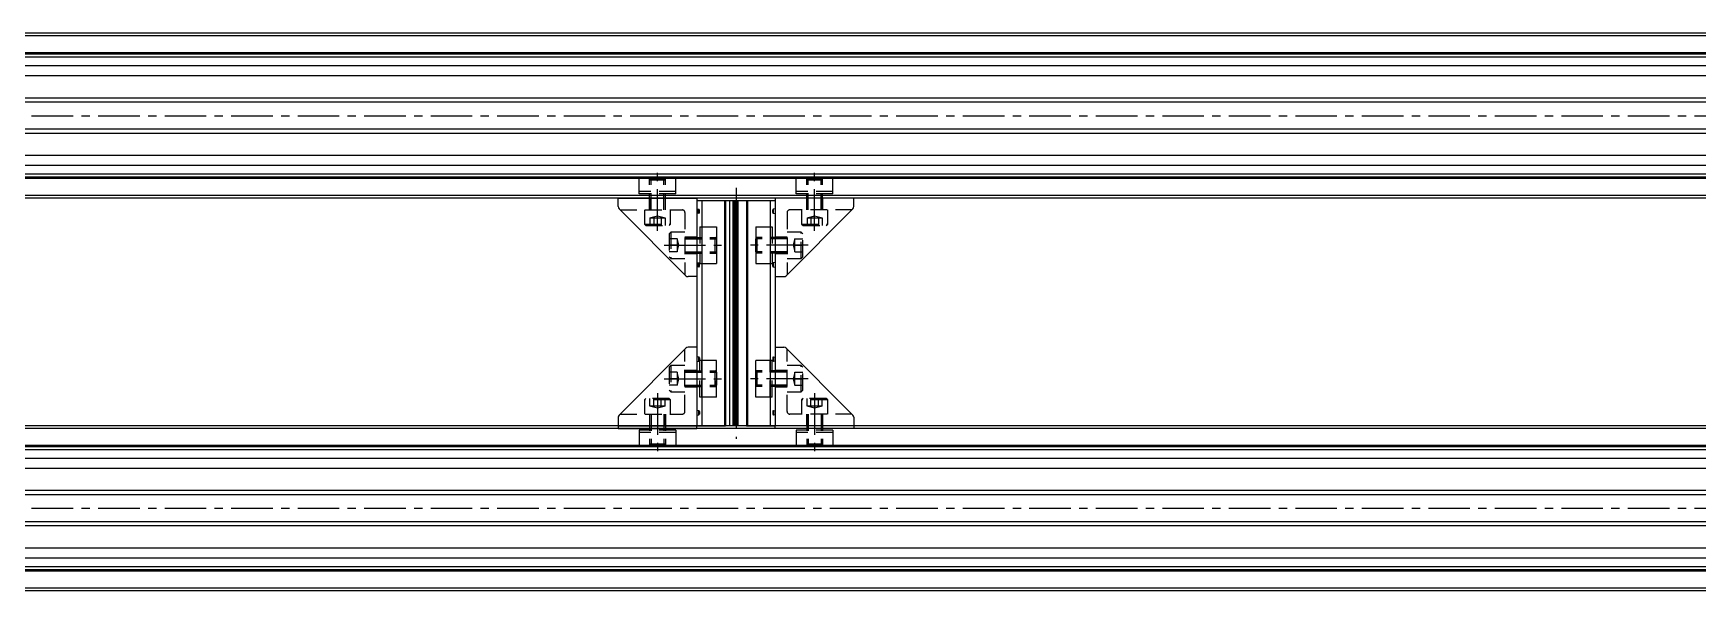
# Model space of a CAD drawing. Extents: x 0 to 4662, y -8 to 1177.
# Drawn here: x 1695 to 2331, y 920 to 1133 of the extents above; entities that cross this region are included whole.
import ezdxf

# ---------------------------------------------------------------- set-up
doc = ezdxf.new("R2010")
doc.units = 0
doc.header["$LTSCALE"] = 0.5
doc.linetypes.add('CENTER', pattern=[50.8, 31.75, -6.35, 6.35, -6.35])
doc.linetypes.add('DASHED', pattern=[19.05, 12.7, -6.35])
for name, color, linetype in [('MSM_CENTER', 1, 'CENTER'), ('MSM_CONTINUOUS', 7, 'CONTINUOUS'), ('MSM_DASHED', 4, 'DASHED')]:
    doc.layers.add(name, color=color, linetype=linetype)

msp = doc.modelspace()

# ---------------------------------------------------------------- linework, layer by layer
at = {"layer": 'MSM_CENTER'}
for p, q in [((1059.8, 1101.16), (4225.8, 1101.16)), ((1933.8, 1057.16), (1933.8, 1079.66)), ((1993.8, 1057.16), (1993.8, 1079.66)), ((1963.8, 1073.66), (1963.8, 977.66)), ((1936.3, 1051.66), (1958.3, 1051.66)), ((1991.3, 1051.66), (1969.3, 1051.66)), ((1936.3, 1000.66), (1958.3, 1000.66)), ((1991.3, 1000.66), (1969.3, 1000.66)), ((1933.8, 995.16), (1933.8, 972.66)), ((1993.8, 995.16), (1993.8, 972.66)), ((1059.8, 951.16), (4225.8, 951.16))]:
    msp.add_line(p, q, dxfattribs=at)
at = {"layer": 'MSM_CONTINUOUS'}
for p, q in [((4215.8, 1132.66), (1069.8, 1132.66)), ((4084, 1131.66), (1201.6, 1131.66)), ((4096.3, 1125.16), (1189.3, 1125.16)), ((4103.8, 1120.24), (1181.8, 1120.24)), ((4096.3, 1124.66), (1189.3, 1124.66)), ((4096.3, 1123.5), (1189.3, 1123.5)), ((4103.8, 1116.4), (1181.8, 1116.4)), ((4103.8, 1107.91), (1181.8, 1107.91)), ((4176.3, 1106.31), (1227.1, 1106.31)), ((4103.8, 1094.41), (1181.8, 1094.41)), ((4176.3, 1096.01), (1227.1, 1096.01)), ((4103.8, 1085.91), (1181.8, 1085.91)), ((4103.8, 1082.07), (1181.8, 1082.07)), ((4096.3, 1078.82), (1189.3, 1078.82)), ((4096.3, 1077.66), (1189.3, 1077.66)), ((4096.3, 1077.16), (1189.3, 1077.16)), ((4215.8, 1069.66), (1069.8, 1069.66)), ((4084, 1070.66), (1201.6, 1070.66)), ((1918.8, 1069.66), (1948.8, 1069.66)), ((1918.8, 1066.41), (1918.8, 1069.66)), ((1948.8, 1069.66), (1948.8, 1068.66)), ((1978.8, 1068.66), (1948.8, 1068.66)), ((1948.8, 1068.66), (1948.8, 982.66)), ((1950.8, 1068.66), (1950.8, 982.66)), ((1959.4, 1068.66), (1959.4, 982.66)), ((1959.8, 1068.66), (1959.8, 982.66)), ((1961.3, 1068.66), (1961.3, 982.66)), ((1962.58, 1068.66), (1962.58, 982.66)), ((1962.9, 1068.66), (1962.9, 982.66)), ((1963.4, 1068.66), (1963.4, 982.66)), ((1963.8, 1068.66), (1963.8, 982.66)), ((1964.2, 1068.66), (1964.2, 982.66)), ((1964.45, 1068.66), (1964.45, 982.66)), ((1967.8, 1068.66), (1967.8, 982.66)), ((1968.2, 1068.66), (1968.2, 982.66)), ((1976.8, 1068.66), (1976.8, 982.66)), ((2008.8, 1069.66), (1978.8, 1069.66)), ((1978.8, 1069.66), (1978.8, 1068.66)), ((1978.8, 1068.66), (1978.8, 982.66)), ((2008.8, 1066.41), (2008.8, 1069.66)), ((1944.67, 1040.02), (1919.17, 1065.52)), ((1982.93, 1040.02), (2008.43, 1065.52)), ((1948.8, 1039.66), (1945.55, 1039.66)), ((1978.8, 1039.66), (1982.05, 1039.66)), ((1944.67, 1012.29), (1919.17, 986.79)), ((1948.8, 1012.66), (1945.55, 1012.66)), ((1978.8, 1012.66), (1982.05, 1012.66)), ((1982.93, 1012.29), (2008.43, 986.79)), ((1918.8, 985.91), (1918.8, 982.66)), ((2008.8, 985.91), (2008.8, 982.66)), ((4084, 981.66), (1201.6, 981.66)), ((3910.77, 982.66), (1324.83, 982.66)), ((1918.8, 984.91), (1918.8, 981.66)), ((1918.8, 982.66), (1948.8, 982.66)), ((1918.8, 981.66), (1948.8, 981.66)), ((1948.8, 982.66), (1959.8, 982.66)), ((1948.8, 981.66), (1948.8, 982.66)), ((1978.8, 982.66), (1948.8, 982.66)), ((1967.79, 982.66), (1959.81, 982.66)), ((1967.8, 982.66), (1978.8, 982.66)), ((2008.8, 982.66), (1978.8, 982.66)), ((1978.8, 981.66), (1978.8, 982.66)), ((2008.8, 981.66), (1978.8, 981.66)), ((2008.8, 984.91), (2008.8, 981.66)), ((4096.3, 975.16), (1189.3, 975.16)), ((4096.3, 974.66), (1189.3, 974.66)), ((4096.3, 973.5), (1189.3, 973.5)), ((4103.8, 970.24), (1181.8, 970.24)), ((4103.8, 966.4), (1181.8, 966.4)), ((4103.8, 957.91), (1181.8, 957.91)), ((4176.3, 956.31), (1227.1, 956.31)), ((4103.8, 944.41), (1181.8, 944.41)), ((4176.3, 946.01), (1227.1, 946.01)), ((4103.8, 935.91), (1181.8, 935.91)), ((4103.8, 932.07), (1181.8, 932.07)), ((4096.3, 928.82), (1189.3, 928.82)), ((4096.3, 927.66), (1189.3, 927.66)), ((4096.3, 927.16), (1189.3, 927.16)), ((4215.8, 919.66), (1069.8, 919.66)), ((4084, 920.66), (1201.6, 920.66))]:
    msp.add_line(p, q, dxfattribs=at)
for centre, start, end in [((1920.05, 1066.41), 180, 225), ((2007.55, 1066.41), 315, 0), ((1945.55, 1040.91), 225, 270), ((1982.05, 1040.91), 270, 315), ((1945.55, 1011.41), 90, 135), ((1982.05, 1011.41), 45, 90), ((1920.05, 985.91), 135, 180), ((2007.55, 985.91), 0, 45)]:
    msp.add_arc(centre, 1.25, start, end, dxfattribs=at)
at = {"layer": 'MSM_DASHED'}
for p, q in [((3980.8, 1125.16), (1254.8, 1125.16)), ((3980.8, 1077.16), (1254.8, 1077.16)), ((1940.8, 1077.66), (1926.8, 1077.66)), ((1926.8, 1071.36), (1926.8, 1077.66)), ((1930.8, 1065.16), (1930.8, 1077.66)), ((1931.34, 1077.16), (1930.8, 1076.61)), ((1930.8, 1076.61), (1936.8, 1076.61)), ((1931.34, 1065.16), (1931.34, 1077.66)), ((1931.34, 1077.16), (1936.26, 1077.16)), ((1936.26, 1065.16), (1936.26, 1077.66)), ((1936.8, 1076.61), (1936.26, 1077.16)), ((1936.8, 1065.16), (1936.8, 1077.66)), ((1940.8, 1071.36), (1940.8, 1077.66)), ((2000.8, 1077.66), (1986.8, 1077.66)), ((1986.8, 1071.36), (1986.8, 1077.66)), ((1990.8, 1065.16), (1990.8, 1077.66)), ((1991.34, 1077.16), (1990.8, 1076.61)), ((1990.8, 1076.61), (1996.8, 1076.61)), ((1991.34, 1065.16), (1991.34, 1077.66)), ((1991.34, 1077.16), (1996.26, 1077.16)), ((1996.26, 1065.16), (1996.26, 1077.66)), ((1996.8, 1076.61), (1996.26, 1077.16)), ((1996.8, 1065.16), (1996.8, 1077.66)), ((2000.8, 1071.36), (2000.8, 1077.66)), ((1940.8, 1072.16), (1926.8, 1072.16)), ((1940.8, 1071.36), (1926.8, 1071.36)), ((1930.7, 1069.66), (1930.7, 1065.16)), ((1936.9, 1065.16), (1936.9, 1069.66)), ((2000.8, 1072.16), (1986.8, 1072.16)), ((2000.8, 1071.36), (1986.8, 1071.36)), ((1990.7, 1069.66), (1990.7, 1065.16)), ((1996.9, 1065.16), (1996.9, 1069.66)), ((1919.53, 1065.16), (1943.3, 1065.16)), ((1928.8, 1065.16), (1928.8, 1059.76)), ((1930.91, 1062.16), (1930.91, 1059.16)), ((1930.91, 1062.16), (1936.69, 1062.16)), ((1933.8, 1062.83), (1931.3, 1062.16)), ((1932.36, 1062.16), (1932.36, 1059.16)), ((1936.3, 1062.16), (1933.8, 1062.83)), ((1935.24, 1062.16), (1935.24, 1059.16)), ((1936.69, 1062.16), (1936.69, 1059.16)), ((1938.8, 1059.76), (1938.8, 1065.16)), ((1944.3, 1064.16), (1944.3, 1040.39)), ((1948.8, 1065.56), (1949.55, 1065.42)), ((1949.55, 1063.89), (1948.8, 1063.76)), ((1949.52, 1063.88), (1949.52, 1065.43)), ((1949.8, 1064.18), (1949.8, 1065.13)), ((1977.8, 1064.18), (1977.8, 1065.13)), ((1978.8, 1065.56), (1978.05, 1065.42)), ((1978.05, 1063.89), (1978.8, 1063.76)), ((1978.08, 1063.88), (1978.08, 1065.43)), ((1983.3, 1064.16), (1983.3, 1040.39)), ((2008.07, 1065.16), (1984.3, 1065.16)), ((1988.8, 1065.16), (1988.8, 1059.76)), ((1990.91, 1062.16), (1990.91, 1059.16)), ((1990.91, 1062.16), (1996.69, 1062.16)), ((1993.8, 1062.83), (1991.3, 1062.16)), ((1992.36, 1062.16), (1992.36, 1059.16)), ((1996.3, 1062.16), (1993.8, 1062.83)), ((1995.24, 1062.16), (1995.24, 1059.16)), ((1996.69, 1062.16), (1996.69, 1059.16)), ((1998.8, 1059.76), (1998.8, 1065.16)), ((1928.8, 1059.76), (1938.8, 1059.76)), ((1928.8, 1059.76), (1929.4, 1059.16)), ((1929.4, 1059.16), (1938.2, 1059.16)), ((1938.2, 1059.16), (1938.8, 1059.76)), ((1938.9, 1056.66), (1938.3, 1056.06)), ((1938.3, 1056.06), (1938.3, 1047.26)), ((1944.3, 1056.66), (1938.9, 1056.66)), ((1938.9, 1056.66), (1938.9, 1046.66)), ((1950, 1058.66), (1950, 1044.66)), ((1950, 1058.66), (1956.3, 1058.66)), ((1950.8, 1058.66), (1950.8, 1044.66)), ((1956.3, 1058.66), (1956.3, 1044.66)), ((1971.3, 1058.66), (1971.3, 1044.66)), ((1971.3, 1058.66), (1977.6, 1058.66)), ((1976.8, 1058.66), (1976.8, 1044.66)), ((1977.6, 1058.66), (1977.6, 1044.66)), ((1988.7, 1056.66), (1983.3, 1056.66)), ((1988.7, 1046.66), (1988.7, 1056.66)), ((1989.3, 1056.06), (1988.7, 1056.66)), ((1988.8, 1059.76), (1989.4, 1059.16)), ((1988.8, 1059.76), (1998.8, 1059.76)), ((1989.3, 1047.26), (1989.3, 1056.06)), ((1989.4, 1059.16), (1998.2, 1059.16)), ((1998.2, 1059.16), (1998.8, 1059.76)), ((1941.3, 1054.16), (1938.3, 1054.16)), ((1941.3, 1051.66), (1938.3, 1051.66)), ((1941.3, 1049.16), (1938.3, 1049.16)), ((1941.3, 1054.16), (1941.3, 1049.16)), ((1941.97, 1051.66), (1941.3, 1054.16)), ((1941.3, 1049.16), (1941.97, 1051.66)), ((1948.8, 1054.76), (1944.3, 1054.76)), ((1944.3, 1054.66), (1956.3, 1054.66)), ((1944.3, 1054.11), (1956.3, 1054.11)), ((1944.3, 1049.2), (1956.3, 1049.2)), ((1955.76, 1054.66), (1955.76, 1048.66)), ((1956.3, 1054.11), (1955.76, 1054.66)), ((1955.76, 1048.66), (1956.3, 1049.2)), ((1956.3, 1054.11), (1956.3, 1049.2)), ((1983.3, 1054.66), (1971.3, 1054.66)), ((1971.84, 1054.66), (1971.3, 1054.11)), ((1983.3, 1054.11), (1971.3, 1054.11)), ((1971.3, 1049.2), (1971.3, 1054.11)), ((1983.3, 1049.2), (1971.3, 1049.2)), ((1971.3, 1049.2), (1971.84, 1048.66)), ((1971.84, 1048.66), (1971.84, 1054.66)), ((1983.3, 1054.76), (1978.8, 1054.76)), ((1986.3, 1054.16), (1985.63, 1051.66)), ((1985.63, 1051.66), (1986.3, 1049.16)), ((1986.3, 1054.16), (1989.3, 1054.16)), ((1986.3, 1049.16), (1986.3, 1054.16)), ((1986.3, 1051.66), (1989.3, 1051.66)), ((1986.3, 1049.16), (1989.3, 1049.16)), ((1938.3, 1047.26), (1938.9, 1046.66)), ((1938.9, 1046.66), (1944.3, 1046.66)), ((1944.3, 1048.66), (1956.3, 1048.66)), ((1944.3, 1048.56), (1948.8, 1048.56)), ((1948.8, 1045.06), (1949.55, 1044.92)), ((1949.55, 1043.39), (1948.8, 1043.26)), ((1949.52, 1043.38), (1949.52, 1044.93)), ((1949.8, 1043.68), (1949.8, 1044.63)), ((1950, 1044.66), (1956.3, 1044.66)), ((1983.3, 1048.66), (1971.3, 1048.66)), ((1971.3, 1044.66), (1977.6, 1044.66)), ((1977.8, 1043.68), (1977.8, 1044.63)), ((1978.8, 1045.06), (1978.05, 1044.92)), ((1978.05, 1043.39), (1978.8, 1043.26)), ((1978.08, 1043.38), (1978.08, 1044.93)), ((1978.8, 1048.56), (1983.3, 1048.56)), ((1983.3, 1046.66), (1988.7, 1046.66)), ((1988.7, 1046.66), (1989.3, 1047.26)), ((1944.3, 988.16), (1944.3, 1011.92)), ((1983.3, 988.16), (1983.3, 1011.92)), ((1938.9, 1005.66), (1938.3, 1005.06)), ((1938.3, 1005.06), (1938.3, 996.26)), ((1944.3, 1005.66), (1938.9, 1005.66)), ((1938.9, 1005.66), (1938.9, 995.66)), ((1949.55, 1008.92), (1948.8, 1009.06)), ((1948.8, 1007.26), (1949.55, 1007.39)), ((1949.52, 1008.93), (1949.52, 1007.38)), ((1949.8, 1008.63), (1949.8, 1007.68)), ((1950, 993.66), (1950, 1007.66)), ((1956.3, 1007.66), (1950, 1007.66)), ((1950.8, 993.66), (1950.8, 1007.66)), ((1956.3, 993.66), (1956.3, 1007.66)), ((1977.6, 1007.66), (1971.3, 1007.66)), ((1971.3, 993.66), (1971.3, 1007.66)), ((1976.8, 993.66), (1976.8, 1007.66)), ((1977.6, 993.66), (1977.6, 1007.66)), ((1977.8, 1008.63), (1977.8, 1007.68)), ((1978.05, 1008.92), (1978.8, 1009.06)), ((1978.8, 1007.26), (1978.05, 1007.39)), ((1978.08, 1008.93), (1978.08, 1007.38)), ((1988.7, 1005.66), (1983.3, 1005.66)), ((1989.3, 1005.06), (1988.7, 1005.66)), ((1988.7, 995.66), (1988.7, 1005.66)), ((1989.3, 996.26), (1989.3, 1005.06)), ((1941.3, 1003.16), (1938.3, 1003.16)), ((1941.3, 1000.66), (1938.3, 1000.66)), ((1941.3, 998.16), (1938.3, 998.16)), ((1941.3, 1003.16), (1941.3, 998.16)), ((1941.97, 1000.66), (1941.3, 1003.16)), ((1941.3, 998.16), (1941.97, 1000.66)), ((1948.8, 1003.76), (1944.3, 1003.76)), ((1944.3, 1003.66), (1956.3, 1003.66)), ((1944.3, 1003.11), (1956.3, 1003.11)), ((1944.3, 998.2), (1956.3, 998.2)), ((1955.76, 1003.66), (1955.76, 997.66)), ((1956.3, 1003.11), (1955.76, 1003.66)), ((1955.76, 997.66), (1956.3, 998.2)), ((1956.3, 1003.11), (1956.3, 998.2)), ((1983.3, 1003.66), (1971.3, 1003.66)), ((1971.84, 1003.66), (1971.3, 1003.11)), ((1983.3, 1003.11), (1971.3, 1003.11)), ((1971.3, 998.2), (1971.3, 1003.11)), ((1983.3, 998.2), (1971.3, 998.2)), ((1971.3, 998.2), (1971.84, 997.66)), ((1971.84, 997.66), (1971.84, 1003.66)), ((1983.3, 1003.76), (1978.8, 1003.76)), ((1986.3, 1003.16), (1985.63, 1000.66)), ((1985.63, 1000.66), (1986.3, 998.16)), ((1986.3, 1003.16), (1989.3, 1003.16)), ((1986.3, 998.16), (1986.3, 1003.16)), ((1986.3, 1000.66), (1989.3, 1000.66)), ((1986.3, 998.16), (1989.3, 998.16)), ((1929.4, 993.16), (1928.8, 992.56)), ((1928.8, 992.56), (1928.8, 987.16)), ((1938.8, 992.56), (1928.8, 992.56)), ((1938.2, 993.16), (1929.4, 993.16)), ((1930.91, 990.16), (1930.91, 993.16)), ((1932.36, 990.16), (1932.36, 993.16)), ((1935.24, 990.16), (1935.24, 993.16)), ((1936.69, 990.16), (1936.69, 993.16)), ((1938.8, 992.56), (1938.2, 993.16)), ((1938.3, 996.26), (1938.9, 995.66)), ((1938.8, 987.16), (1938.8, 992.56)), ((1938.9, 995.66), (1944.3, 995.66)), ((1944.3, 997.66), (1956.3, 997.66)), ((1944.3, 997.56), (1948.8, 997.56)), ((1956.3, 993.66), (1950, 993.66)), ((1983.3, 997.66), (1971.3, 997.66)), ((1977.6, 993.66), (1971.3, 993.66)), ((1978.8, 997.56), (1983.3, 997.56)), ((1983.3, 995.66), (1988.7, 995.66)), ((1988.7, 995.66), (1989.3, 996.26)), ((1989.4, 993.16), (1988.8, 992.56)), ((1998.8, 992.56), (1988.8, 992.56)), ((1988.8, 992.56), (1988.8, 987.16)), ((1998.2, 993.16), (1989.4, 993.16)), ((1990.91, 990.16), (1990.91, 993.16)), ((1992.36, 990.16), (1992.36, 993.16)), ((1995.24, 990.16), (1995.24, 993.16)), ((1996.69, 990.16), (1996.69, 993.16)), ((1998.8, 992.56), (1998.2, 993.16)), ((1998.8, 987.16), (1998.8, 992.56)), ((1919.53, 987.16), (1943.3, 987.16)), ((1930.7, 987.16), (1930.7, 982.66)), ((1930.8, 987.16), (1930.8, 974.66)), ((1936.69, 990.16), (1930.91, 990.16)), ((1931.3, 990.16), (1933.8, 989.49)), ((1931.34, 987.16), (1931.34, 974.66)), ((1933.8, 989.49), (1936.3, 990.16)), ((1936.26, 987.16), (1936.26, 974.66)), ((1936.8, 987.16), (1936.8, 974.66)), ((1936.9, 982.66), (1936.9, 987.16)), ((1949.55, 988.42), (1948.8, 988.56)), ((1948.8, 986.76), (1949.55, 986.89)), ((1949.52, 988.43), (1949.52, 986.88)), ((1949.8, 988.13), (1949.8, 987.18)), ((1977.8, 988.13), (1977.8, 987.18)), ((1978.05, 988.42), (1978.8, 988.56)), ((1978.8, 986.76), (1978.05, 986.89)), ((1978.08, 988.43), (1978.08, 986.88)), ((2008.07, 987.16), (1984.3, 987.16)), ((1990.7, 987.16), (1990.7, 982.66)), ((1990.8, 987.16), (1990.8, 974.66)), ((1996.69, 990.16), (1990.91, 990.16)), ((1991.3, 990.16), (1993.8, 989.49)), ((1991.34, 987.16), (1991.34, 974.66)), ((1993.8, 989.49), (1996.3, 990.16)), ((1996.26, 987.16), (1996.26, 974.66)), ((1996.8, 987.16), (1996.8, 974.66)), ((1996.9, 982.66), (1996.9, 987.16)), ((1940.8, 980.96), (1926.8, 980.96)), ((1926.8, 980.96), (1926.8, 974.66)), ((1940.8, 980.16), (1926.8, 980.16)), ((1940.8, 980.96), (1940.8, 974.66)), ((2000.8, 980.96), (1986.8, 980.96)), ((1986.8, 980.96), (1986.8, 974.66)), ((2000.8, 980.16), (1986.8, 980.16)), ((2000.8, 980.96), (2000.8, 974.66)), ((1940.8, 974.66), (1926.8, 974.66)), ((1936.8, 975.7), (1930.8, 975.7)), ((1930.8, 975.7), (1931.34, 975.16)), ((1936.26, 975.16), (1931.34, 975.16)), ((1936.26, 975.16), (1936.8, 975.7)), ((2000.8, 974.66), (1986.8, 974.66)), ((1996.8, 975.7), (1990.8, 975.7)), ((1990.8, 975.7), (1991.34, 975.16)), ((1996.26, 975.16), (1991.34, 975.16)), ((1996.26, 975.16), (1996.8, 975.7))]:
    msp.add_line(p, q, dxfattribs=at)
for centre, radius, start, end in [((1943.3, 1064.16), 1, 0, 90), ((1949.5, 1065.13), 0.3, 360, 80), ((1949.5, 1064.18), 0.3, 280, 360), ((1978.1, 1065.13), 0.3, 100, 180), ((1978.1, 1064.18), 0.3, 180, 260), ((1984.3, 1064.16), 1, 90, 180), ((1949.5, 1044.63), 0.3, 360, 80), ((1949.5, 1043.68), 0.3, 280, 360), ((1978.1, 1044.63), 0.3, 100, 180), ((1978.1, 1043.68), 0.3, 180, 260), ((1949.5, 1008.63), 0.3, 360, 80), ((1949.5, 1007.68), 0.3, 280, 360), ((1978.1, 1008.63), 0.3, 100, 180), ((1978.1, 1007.68), 0.3, 180, 260), ((1943.3, 988.16), 1, 270, 0), ((1949.5, 988.13), 0.3, 360, 80), ((1949.5, 987.18), 0.3, 280, 360), ((1978.1, 988.13), 0.3, 100, 180), ((1978.1, 987.18), 0.3, 180, 260), ((1984.3, 988.16), 1, 180, 270)]:
    msp.add_arc(centre, radius, start, end, dxfattribs=at)

doc.saveas('drawing.dxf')
